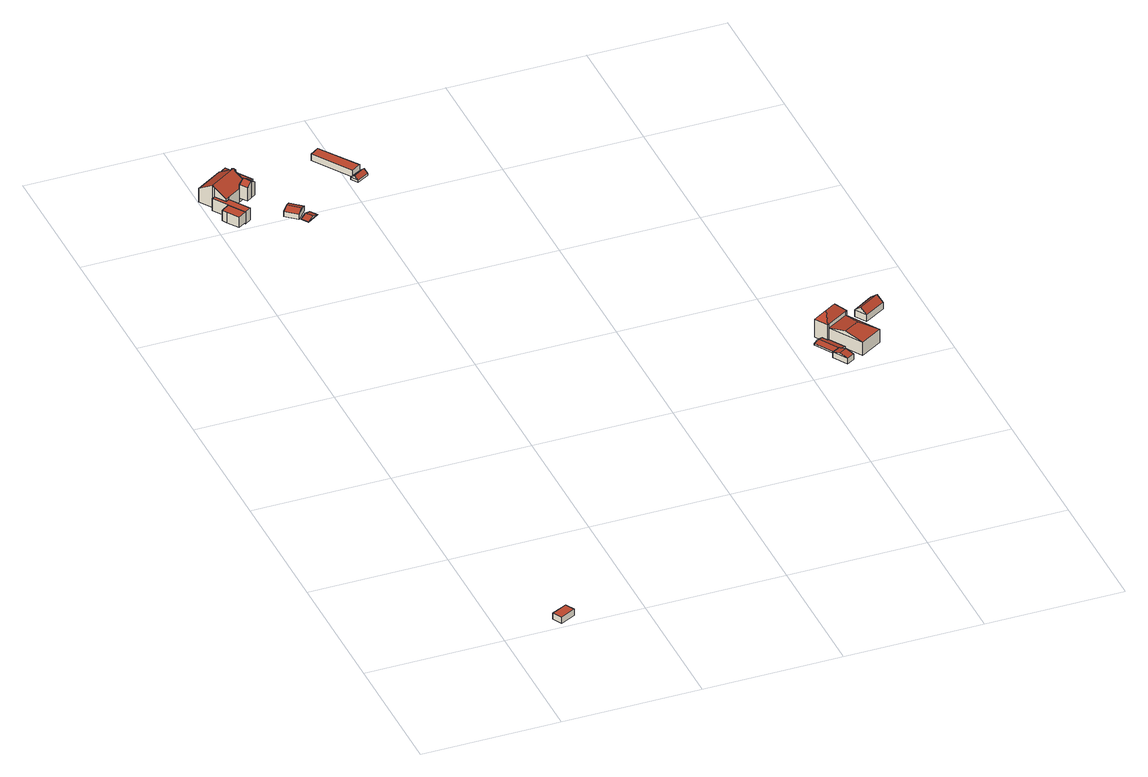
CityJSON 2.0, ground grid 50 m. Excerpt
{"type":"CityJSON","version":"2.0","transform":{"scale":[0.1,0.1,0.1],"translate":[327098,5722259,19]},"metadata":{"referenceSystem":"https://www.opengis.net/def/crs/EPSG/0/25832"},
"CityObjects":{
"building1":{"type":"Building","attributes":{"Geometrietyp2DReferenz":"3000","Gemeindeschluessel":"05170052","function":"31001_2723","roofType":"1000","measuredHeight":2.55},"address":[{"country":"Germany","locality":"Xanten","thoroughfareNumber":"34","thoroughfareName":"Reinhardstraße"}],"geometry":[{"type":"Solid","lod":"2","boundaries":[[[[0,1,2,3]],[[4,5,1,0]],[[6,7,5,4]],[[3,2,7,6]],[[4,0,3,6]],[[1,5,7,2]]]],"semantics":{"surfaces":[{"type":"WallSurface"},{"type":"RoofSurface"},{"type":"GroundSurface"}],"values":[[0,0,0,0,1,2]]}}]},
"building2":{"type":"Building","attributes":{"Geometrietyp2DReferenz":"3000","Gemeindeschluessel":"05170052","function":"31001_2723","roofType":"1000","measuredHeight":4.11},"address":[{"country":"Germany","locality":"Xanten","thoroughfareNumber":"44","thoroughfareName":"Reinhardstraße"}],"geometry":[{"type":"Solid","lod":"2","boundaries":[[[[8,9,10,11]],[[12,13,9,8]],[[14,15,13,12]],[[16,17,15,14]],[[11,10,17,16]],[[14,12,8,11,16]],[[9,13,15,17,10]]]],"semantics":{"surfaces":[{"type":"WallSurface"},{"type":"RoofSurface"},{"type":"GroundSurface"}],"values":[[0,0,0,0,0,1,2]]}}]},
"building3":{"type":"Building","attributes":{"Geometrietyp2DReferenz":"3000","Gemeindeschluessel":"05170052","function":"51009_1610","roofType":"1000","measuredHeight":4.86},"geometry":[{"type":"Solid","lod":"2","boundaries":[[[[8,18,19,20]],[[11,21,18,8]],[[22,23,21,11]],[[24,25,23,22]],[[26,27,25,24]],[[28,29,27,26]],[[20,19,29,28]],[[26,24,22,11,8,20,28]],[[18,21,23,25,27,29,19]]]],"semantics":{"surfaces":[{"type":"WallSurface"},{"type":"RoofSurface"},{"type":"GroundSurface"}],"values":[[0,0,0,0,0,0,0,1,2]]}}]},
"building4":{"type":"Building","attributes":{"Geometrietyp2DReferenz":"3000","Gemeindeschluessel":"05170052","function":"31001_1010","roofType":"3100","measuredHeight":8.72},"address":[{"country":"Germany","locality":"Xanten","thoroughfareNumber":"44","thoroughfareName":"Reinhardstraße"}],"geometry":[{"type":"Solid","lod":"2","boundaries":[[[[30,31,32,33]],[[34,35,31,30]],[[36,37,35,34]],[[38,39,37,36]],[[40,41,39,38]],[[42,43,41,40]],[[44,45,43,42]],[[46,47,45,44]],[[48,49,47,46]],[[50,51,49,48]],[[52,53,51,50]],[[54,55,53,52]],[[56,57,55,54]],[[33,32,57,56]],[[36,34,30,33,56,54,52,50,48,38]],[[46,44,42,40,38,48]],[[31,35,37,39,41,43,45,47,49,51,53,55,57,32]]]],"semantics":{"surfaces":[{"type":"WallSurface"},{"type":"RoofSurface"},{"type":"GroundSurface"}],"values":[[0,0,0,0,0,0,0,0,0,0,0,0,0,0,1,1,2]]}}]},
"building5":{"type":"Building","attributes":{"Geometrietyp2DReferenz":"3000","Gemeindeschluessel":"05170052","function":"31001_1010","roofType":"3100","measuredHeight":6.66},"address":[{"country":"Germany","locality":"Xanten","thoroughfareNumber":"44","thoroughfareName":"Reinhardstraße"}],"geometry":[{"type":"Solid","lod":"2","boundaries":[[[[58,59,60,61]],[[62,63,59,58]],[[64,65,63,62]],[[66,67,65,64]],[[68,69,67,66]],[[70,71,69,68]],[[61,60,71,70]],[[62,58,61,64]],[[70,68,66,64,61]],[[59,63,65,67,69,71,60]]]],"semantics":{"surfaces":[{"type":"WallSurface"},{"type":"RoofSurface"},{"type":"GroundSurface"}],"values":[[0,0,0,0,0,0,0,1,1,2]]}}]},
"building6":{"type":"Building","attributes":{"Geometrietyp2DReferenz":"3000","Gemeindeschluessel":"05170052","function":"51009_1611","roofType":"1000","measuredHeight":3.36},"geometry":[{"type":"Solid","lod":"2","boundaries":[[[[72,73,74,75]],[[76,77,73,72]],[[78,79,77,76]],[[80,81,79,78]],[[82,83,81,80]],[[84,85,83,82]],[[86,87,85,84]],[[75,74,87,86]],[[84,82,80,78,76,72,75,86]],[[73,77,79,81,83,85,87,74]]]],"semantics":{"surfaces":[{"type":"WallSurface"},{"type":"RoofSurface"},{"type":"GroundSurface"}],"values":[[0,0,0,0,0,0,0,0,1,2]]}}]},
"building7":{"type":"Building","attributes":{"Geometrietyp2DReferenz":"3000","Gemeindeschluessel":"05170052","function":"31001_1313","roofType":"3100","measuredHeight":3.07},"address":[{"country":"Germany","locality":"Xanten","thoroughfareNumber":"44","thoroughfareName":"Reinhardstraße"}],"geometry":[{"type":"Solid","lod":"2","boundaries":[[[[88,89,90,91]],[[92,93,89,88]],[[94,95,93,92]],[[91,90,95,94]],[[88,96,92]],[[94,97,91]],[[91,97,96,88]],[[92,96,97,94]],[[89,93,95,90]]]],"semantics":{"surfaces":[{"type":"WallSurface"},{"type":"RoofSurface"},{"type":"GroundSurface"}],"values":[[0,0,0,0,0,0,1,1,2]]}}]},
"building8":{"type":"Building","attributes":{"Geometrietyp2DReferenz":"3000","Gemeindeschluessel":"05170052","function":"31001_2740","roofType":"3100","measuredHeight":1.13},"address":[{"country":"Germany","locality":"Xanten","thoroughfareNumber":"44","thoroughfareName":"Reinhardstraße"}],"geometry":[{"type":"Solid","lod":"2","boundaries":[[[[98,99,100,101]],[[102,103,99,98]],[[104,105,103,102]],[[101,100,105,104]],[[98,106,102]],[[104,107,101]],[[101,107,106,98]],[[102,106,107,104]],[[99,103,105,100]]]],"semantics":{"surfaces":[{"type":"WallSurface"},{"type":"RoofSurface"},{"type":"GroundSurface"}],"values":[[0,0,0,0,0,0,1,1,2]]}}]},
"building9":{"type":"Building","attributes":{"Geometrietyp2DReferenz":"3000","Gemeindeschluessel":"05170052","function":"31001_2723","roofType":"1000","measuredHeight":2.53},"address":[{"country":"Germany","locality":"Xanten","thoroughfareNumber":"46","thoroughfareName":"Reinhardstraße"}],"geometry":[{"type":"Solid","lod":"2","boundaries":[[[[108,109,110,111]],[[112,113,109,108]],[[114,115,113,112]],[[111,110,115,114]],[[112,108,111,114]],[[109,113,115,110]]]],"semantics":{"surfaces":[{"type":"WallSurface"},{"type":"RoofSurface"},{"type":"GroundSurface"}],"values":[[0,0,0,0,1,2]]}}]},
"building10":{"type":"Building","attributes":{"Geometrietyp2DReferenz":"3000","Gemeindeschluessel":"05170052","function":"31001_2740","roofType":"3100","measuredHeight":2.06},"address":[{"country":"Germany","locality":"Xanten","thoroughfareNumber":"46","thoroughfareName":"Reinhardstraße"}],"geometry":[{"type":"Solid","lod":"2","boundaries":[[[[116,117,118,119]],[[120,121,117,116]],[[122,123,121,120]],[[119,118,123,122]],[[116,124,120]],[[122,125,119]],[[119,125,124,116]],[[120,124,125,122]],[[117,121,123,118]]]],"semantics":{"surfaces":[{"type":"WallSurface"},{"type":"RoofSurface"},{"type":"GroundSurface"}],"values":[[0,0,0,0,0,0,1,1,2]]}}]},
"building11":{"type":"Building","attributes":{"Geometrietyp2DReferenz":"3000","Gemeindeschluessel":"05170052","function":"31001_2723","roofType":"3100","measuredHeight":3.1},"address":[{"country":"Germany","locality":"Xanten","thoroughfareNumber":"50a","thoroughfareName":"Reinhardstraße"}],"geometry":[{"type":"Solid","lod":"2","boundaries":[[[[126,127,128,129]],[[130,131,127,126]],[[132,133,131,130]],[[129,128,133,132]],[[126,134,130]],[[132,135,129]],[[129,135,134,126]],[[130,134,135,132]],[[127,131,133,128]]]],"semantics":{"surfaces":[{"type":"WallSurface"},{"type":"RoofSurface"},{"type":"GroundSurface"}],"values":[[0,0,0,0,0,0,1,1,2]]}}]},
"building12":{"type":"Building","attributes":{"Geometrietyp2DReferenz":"3000","Gemeindeschluessel":"05170052","function":"51009_1610","roofType":"3100","measuredHeight":1.15},"geometry":[{"type":"Solid","lod":"2","boundaries":[[[[136,137,138,139]],[[140,141,137,136]],[[142,143,141,140]],[[144,145,143,142]],[[146,147,145,144]],[[148,149,147,146]],[[150,151,149,148]],[[152,153,151,150]],[[139,138,153,152]],[[148,146,144,142,140,150]],[[136,139,152,150,140]],[[137,141,143,145,147,149,151,153,138]]]],"semantics":{"surfaces":[{"type":"WallSurface"},{"type":"RoofSurface"},{"type":"GroundSurface"}],"values":[[0,0,0,0,0,0,0,0,0,1,1,2]]}}]},
"building13":{"type":"Building","attributes":{"Geometrietyp2DReferenz":"3000","Gemeindeschluessel":"05170052","function":"31001_1010","roofType":"3200","measuredHeight":10.24},"address":[{"country":"Germany","locality":"Xanten","thoroughfareNumber":"50a","thoroughfareName":"Reinhardstraße"}],"geometry":[{"type":"Solid","lod":"2","boundaries":[[[[154,155,156,157]],[[158,159,155,154]],[[160,161,159,158]],[[162,163,161,160]],[[164,165,163,162]],[[157,156,165,164]],[[166,160,158,167]],[[158,154,167]],[[167,154,157,164,162,166]],[[162,160,166]],[[155,159,161,163,165,156]]]],"semantics":{"surfaces":[{"type":"WallSurface"},{"type":"RoofSurface"},{"type":"GroundSurface"}],"values":[[0,0,0,0,0,0,1,1,1,1,2]]}}]},
"building14":{"type":"Building","attributes":{"Geometrietyp2DReferenz":"3000","Gemeindeschluessel":"05170052","function":"31001_1010","roofType":"5000","measuredHeight":6.91},"address":[{"country":"Germany","locality":"Xanten","thoroughfareNumber":"50a","thoroughfareName":"Reinhardstraße"}],"geometry":[{"type":"Solid","lod":"2","boundaries":[[[[168,169,147,170]],[[171,172,169,168]],[[173,174,172,171]],[[170,147,174,173]],[[168,175,171]],[[173,176,170]],[[170,176,175,168]],[[171,175,176,173]],[[169,172,174,147]]]],"semantics":{"surfaces":[{"type":"WallSurface"},{"type":"RoofSurface"},{"type":"GroundSurface"}],"values":[[0,0,0,0,1,0,1,1,2]]}}]},
"building15":{"type":"Building","attributes":{"Geometrietyp2DReferenz":"3000","Gemeindeschluessel":"05170052","function":"31001_2723","roofType":"3100","measuredHeight":4.71},"address":[{"country":"Germany","locality":"Xanten","thoroughfareNumber":"50a","thoroughfareName":"Reinhardstraße"}],"geometry":[{"type":"Solid","lod":"2","boundaries":[[[[177,178,179,180]],[[181,182,178,177]],[[183,184,182,181]],[[180,179,184,183]],[[177,185,181]],[[183,186,180]],[[180,186,185,177]],[[181,185,186,183]],[[178,182,184,179]]]],"semantics":{"surfaces":[{"type":"WallSurface"},{"type":"RoofSurface"},{"type":"GroundSurface"}],"values":[[0,0,0,0,0,0,1,1,2]]}}]}
},
"vertices":[
[261,33,42],[261,33,17],[244,67,17],[244,67,42],[206,5,42],[206,5,17],[188,39,42],[188,39,17],
[99,2526,53],[99,2526,12],[61,2584,12],[61,2584,53],[68,2506,53],[68,2506,12],[42,2546,53],[42,2546,12],[31,2564,53],[31,2564,12],
[99,2526,5],[122,2541,5],[122,2541,53],[61,2584,5],[26,2638,53],[26,2638,5],[37,2645,53],[37,2645,5],[63,2606,53],[63,2606,5],[75,2614,53],[75,2614,5],
[75,2614,60],[75,2614,7],[125,2646,7],[125,2646,60],[63,2606,60],[63,2606,7],[37,2645,89],[37,2645,7],[33,2652,94],[33,2652,7],[2,2698,60],[2,2698,7],[100,2762,60],[100,2762,7],[126,2721,90],[126,2721,7],[130,2724,90],[130,2724,7],[134,2718,94],[134,2718,7],[138,2712,90],[138,2712,7],[134,2710,90],[134,2710,7],[160,2669,60],[160,2669,7],[157,2667,60],[157,2667,7],
[143,2619,78],[143,2619,25],[161,2630,25],[161,2630,92],[125,2646,78],[125,2646,25],[143,2658,92],[143,2658,25],[157,2667,81],[157,2667,25],[160,2669,78],[160,2669,25],[178,2642,78],[178,2642,25],
[160,2669,56],[160,2669,22],[189,2688,22],[189,2688,56],[134,2710,56],[134,2710,22],[138,2712,56],[138,2712,22],[130,2724,56],[130,2724,22],[126,2721,56],[126,2721,22],[100,2762,56],[100,2762,22],[129,2781,56],[129,2781,22],
[224,2499,41],[224,2499,20],[264,2464,20],[264,2464,41],[257,2537,41],[257,2537,20],[297,2502,41],[297,2502,20],[241,2518,50],[280,2483,50],
[330,2465,22],[330,2465,20],[313,2491,20],[313,2491,22],[287,2437,22],[287,2437,20],[270,2462,22],[270,2462,20],[309,2451,31],[291,2476,31],
[519,2626,44],[519,2626,19],[553,2649,19],[553,2649,44],[427,2764,44],[427,2764,19],[460,2787,44],[460,2787,19],
[525,2591,26],[525,2591,17],[569,2617,17],[569,2617,26],[509,2617,26],[509,2617,17],[554,2643,26],[554,2643,17],[517,2604,38],[561,2630,38],
[1635,1038,33],[1635,1038,11],[1663,1055,11],[1663,1055,33],[1604,1090,33],[1604,1090,11],[1632,1106,33],[1632,1106,11],[1620,1064,42],[1647,1080,42],
[1573,1176,20],[1573,1176,13],[1618,1098,13],[1618,1098,20],[1591,1186,25],[1591,1186,13],[1609,1197,20],[1609,1197,13],[1621,1178,20],[1621,1178,13],[1625,1180,19],[1625,1180,13],[1661,1122,19],[1661,1122,13],[1637,1109,25],[1637,1109,13],[1632,1106,23],[1632,1106,13],
[1621,1178,79],[1621,1178,7],[1625,1180,7],[1625,1180,79],[1593,1225,79],[1593,1225,7],[1681,1278,79],[1681,1278,7],[1710,1231,79],[1710,1231,7],[1705,1228,79],[1705,1228,7],[1671,1240,110],[1631,1216,110],
[1705,1228,66],[1705,1228,13],[1625,1180,66],[1777,1108,66],[1777,1108,13],[1698,1061,66],[1698,1061,13],[1717,1154,82],[1662,1121,82],
[1833,1325,40],[1833,1325,14],[1756,1277,14],[1756,1277,40],[1859,1281,40],[1859,1281,14],[1782,1234,40],[1782,1234,14],[1846,1303,61],[1769,1255,61]
]}
